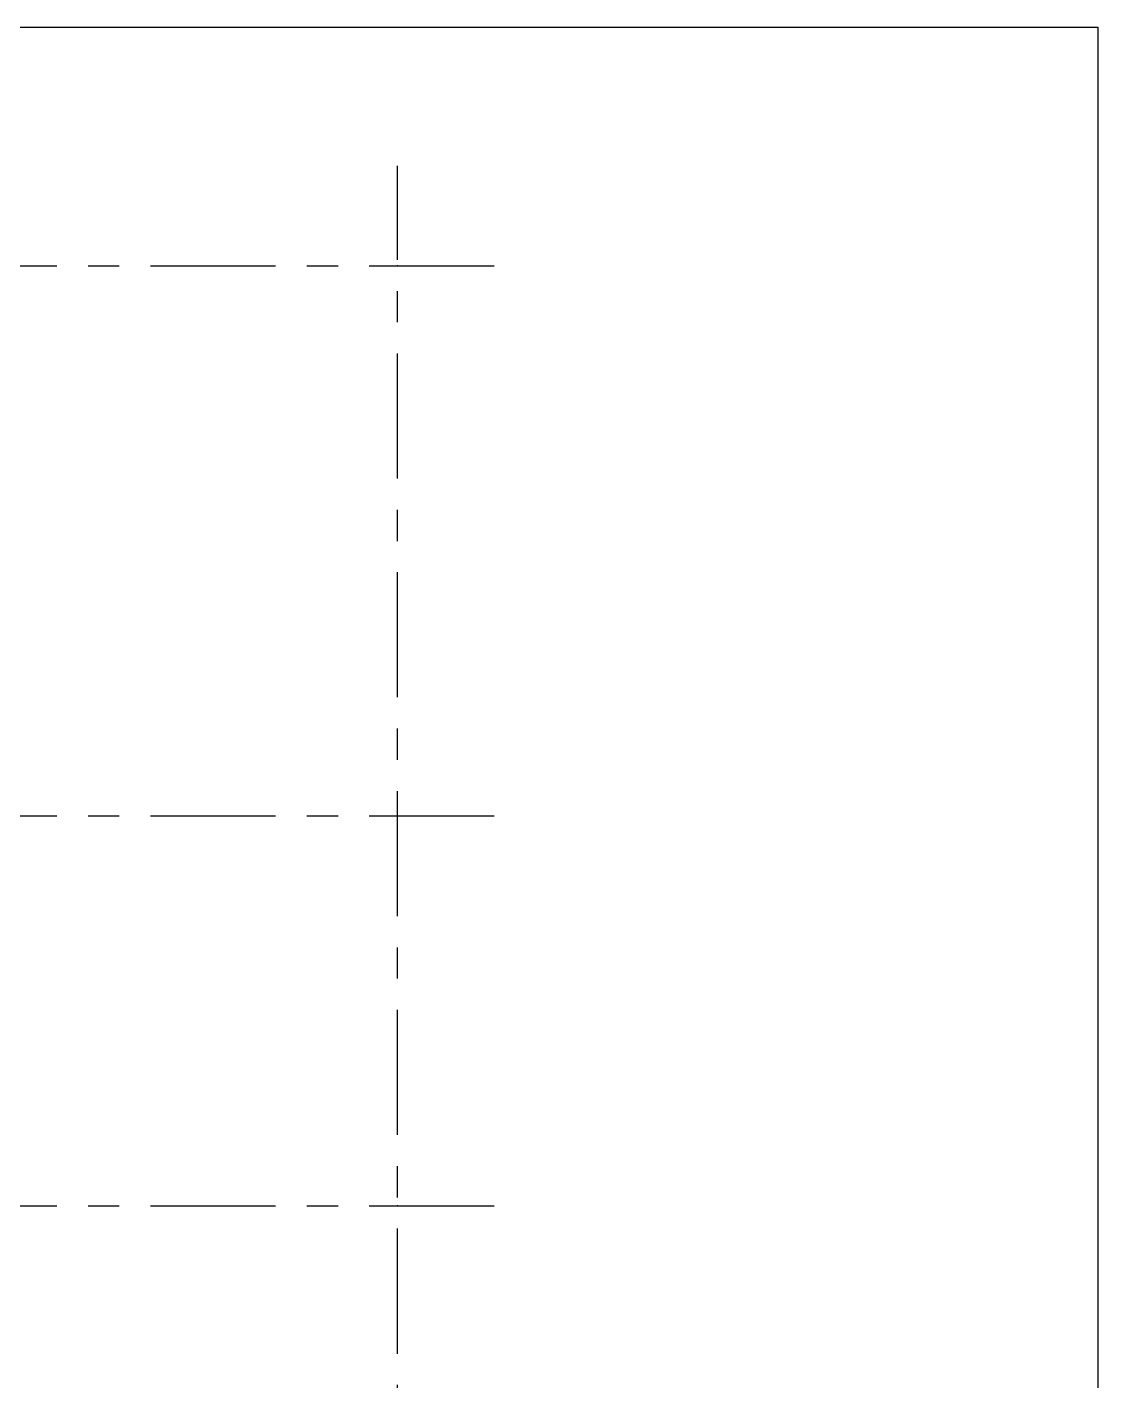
# Model space of a CAD drawing. Header units: millimetres. Extents: x 2519235 to 7246330, y 25937 to 201821.
# Drawn here: x 3263679 to 3274389, y 105290 to 118827 of the extents above; entities that cross this region are included whole.
import ezdxf
from ezdxf.enums import TextEntityAlignment as Align
from ezdxf.xclip import XClip

# ---------------------------------------------------------------- set-up
doc = ezdxf.new("R2010")
doc.units = ezdxf.units.MM
doc.header["$XCLIPFRAME"] = 0
doc.linetypes.add('TA_GL_005.00000', pattern=[13.75, 5, -1.25, 1.25, -1.25, 5])
doc.layers.add('000 - 0_SYM_DWG_GRID-BUBBLE_MAIN_COLOR_1', color=7, linetype='Continuous')
doc.layers.add('000 - 0_SYM_DWG_GRIDLINE_MAIN_COLOR_251', color=7, linetype='Continuous')
doc.styles.add('Arial', font='arial.ttf', dxfattribs={"height": 300})
doc.styles.add('TA', font='', dxfattribs={"height": 4.5})
doc.styles.get('TA').set_extended_font_data('Cordia New')

# ---------------------------------------------------------------- blocks, each defined once
blk = doc.blocks.new('*U972')
at = {"layer": '000 - 0_SYM_DWG_GRIDLINE_MAIN_COLOR_251', "color": 7, "linetype": 'ByBlock', "ltscale": 5}
blk.add_line((20, 0), (-348.8, 0), dxfattribs=at)
at = {"layer": '000 - 0_SYM_DWG_GRIDLINE_MAIN_COLOR_251', "color": 7}
blk.add_point((-328.8, 0), dxfattribs=at)
at = {"color": 7, "style": 'TA', "flags": 1}
blk.add_attdef('LOCATION', (6, -6), '', height=4.5, rotation=270, dxfattribs=at)
at = {"layer": '000 - 0_SYM_DWG_GRID-BUBBLE_MAIN_COLOR_1', "color": 7, "style": 'Arial'}
blk.add_attdef('GRID-HEAD', text='', height=4, rotation=90, dxfattribs=at).set_placement((42.25, 0), align=Align.MIDDLE_CENTER)
blk = doc.blocks.new('*U996')
at = {"layer": '000 - 0_SYM_DWG_GRIDLINE_MAIN_COLOR_251', "color": 7, "linetype": 'ByBlock', "ltscale": 5}
blk.add_line((20, 0), (-878, 0), dxfattribs=at)
at = {"layer": '000 - 0_SYM_DWG_GRIDLINE_MAIN_COLOR_251', "color": 7}
blk.add_point((-858, 0), dxfattribs=at)
at = {"color": 7, "style": 'TA', "flags": 1}
blk.add_attdef('LOCATION', (6, -6), '', height=4.5, rotation=270, dxfattribs=at)
blk = doc.blocks.new('W-1-PP17-ENT1_REV02_20260415-163734_PP17_ENT1_ELE3_DIMS')
at = {"layer": '000 - 0_SYM_DWG_GRIDLINE_MAIN_COLOR_251', "color": 7, "linetype": 'TA_GL_005.00000', "xscale": 50, "yscale": 50, "zscale": 50}
for name, p, rotation in [('*U972', (24600, 100000), 270), ('*U996', (-18300, 116440), 180), ('*U996', (-18300, 110940), 180), ('*U996', (-18300, 107040), 180)]:
    blk.add_blockref(name, p, dxfattribs=dict(at, rotation=rotation))
blk = doc.blocks.new('A$Cb853d02f')
at = {"layer": 'Defpoints', "color": 7}
blk.add_lwpolyline([(773.84, 0), (0, 0), (0, 444), (773.84, 444)], close=True, dxfattribs=at)

msp = doc.modelspace()

# ---------------------------------------------------------------- block references
at = {"color": 7, "xscale": 50, "yscale": 50, "zscale": 50}
msp.add_blockref('A$Cb853d02f', (3235696.847, 96626.65), dxfattribs=at)
at = {"color": 7}
ref = msp.add_blockref('W-1-PP17-ENT1_REV02_20260415-163734_PP17_ENT1_ELE3_DIMS', (3242784.512, 0), dxfattribs=at)
XClip(ref).set_block_clipping_path([(-1933.1517627602, 96626.6495575323), (31604.352222994, 118738.2406029412)])

doc.saveas('drawing.dxf')
